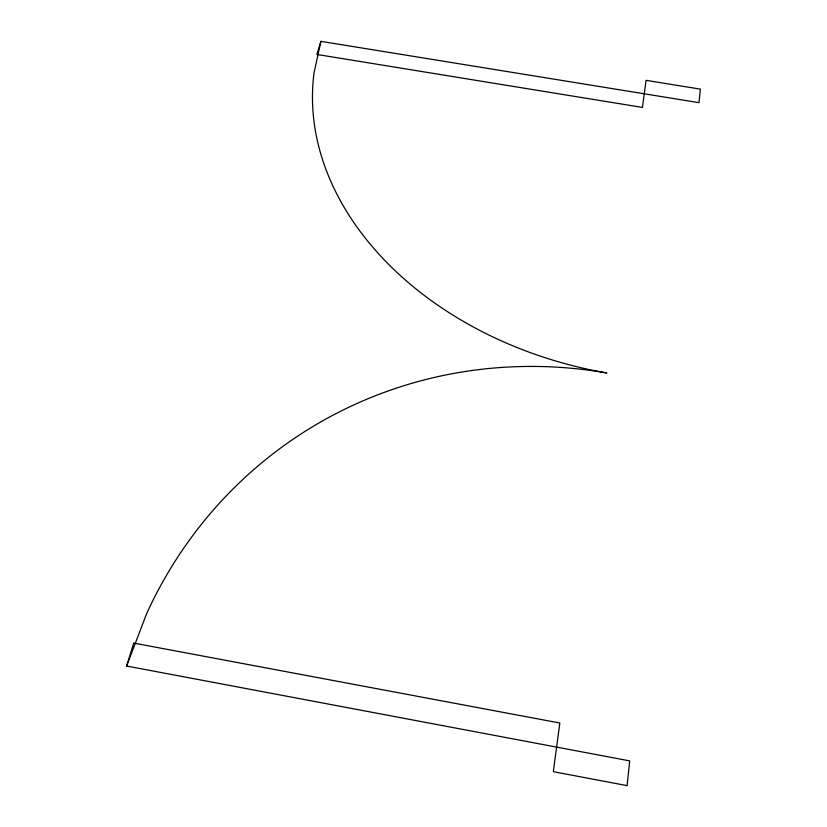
<?xml version="1.0" encoding="UTF-8"?>
<svg xmlns="http://www.w3.org/2000/svg" width="827" height="827" viewBox="0 0 827 827"><rect width="100%" height="100%" fill="white"/><g stroke="black" fill="none" stroke-linecap="round" stroke-linejoin="round"><path stroke-width="1.24" d="M320.917 41.35L316.844 54.448L642.434 107.427L646.073 80.343L700.386 89.13L698.97 102.662L320.917 41.35L314.033 72.859A334.739 249.733 11.3 0 0 606.811 372.956A466.046 440.481 57.6 0 0 146.71 613.448L126.614 666.024L629.719 760.892L627.114 785.65L553.315 771.663L559.838 723.015L133.747 643.086L126.614 666.024"/></g></svg>
